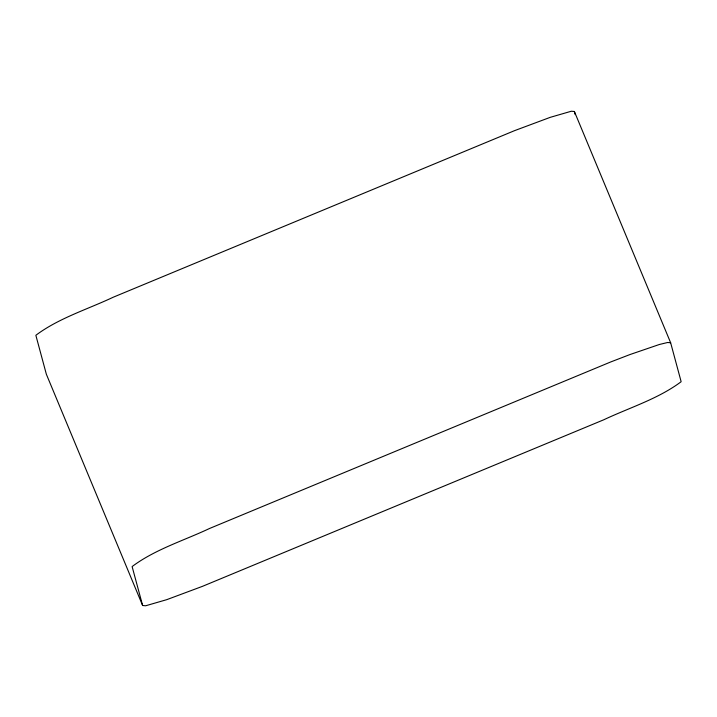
<?xml version="1.0" encoding="UTF-8"?>
<svg xmlns="http://www.w3.org/2000/svg" width="717" height="717" viewBox="0 0 717 717"><rect width="100%" height="100%" fill="white"/><g stroke="black" fill="none" stroke-linecap="round" stroke-linejoin="round"><path stroke-width="1.08" d="M574.371 111.493L571.315 111.234L550.28 117.328L514.582 130.637L113.223 297.223C87.393 309.421 58.794 318.097 35.85 335.287L46.354 374.238L142.629 605.506L145.685 605.766L166.72 599.672L202.418 586.363L603.777 419.777C629.607 407.579 658.206 398.903 681.15 381.713L670.646 342.762L574.371 111.493L575.222 114.648M670.646 342.762L667.59 342.502L659.371 344.492L630.001 354.539L610.848 361.906L209.498 528.501C183.66 540.69 155.06 549.365 132.116 566.564L142.629 605.506"/></g></svg>
